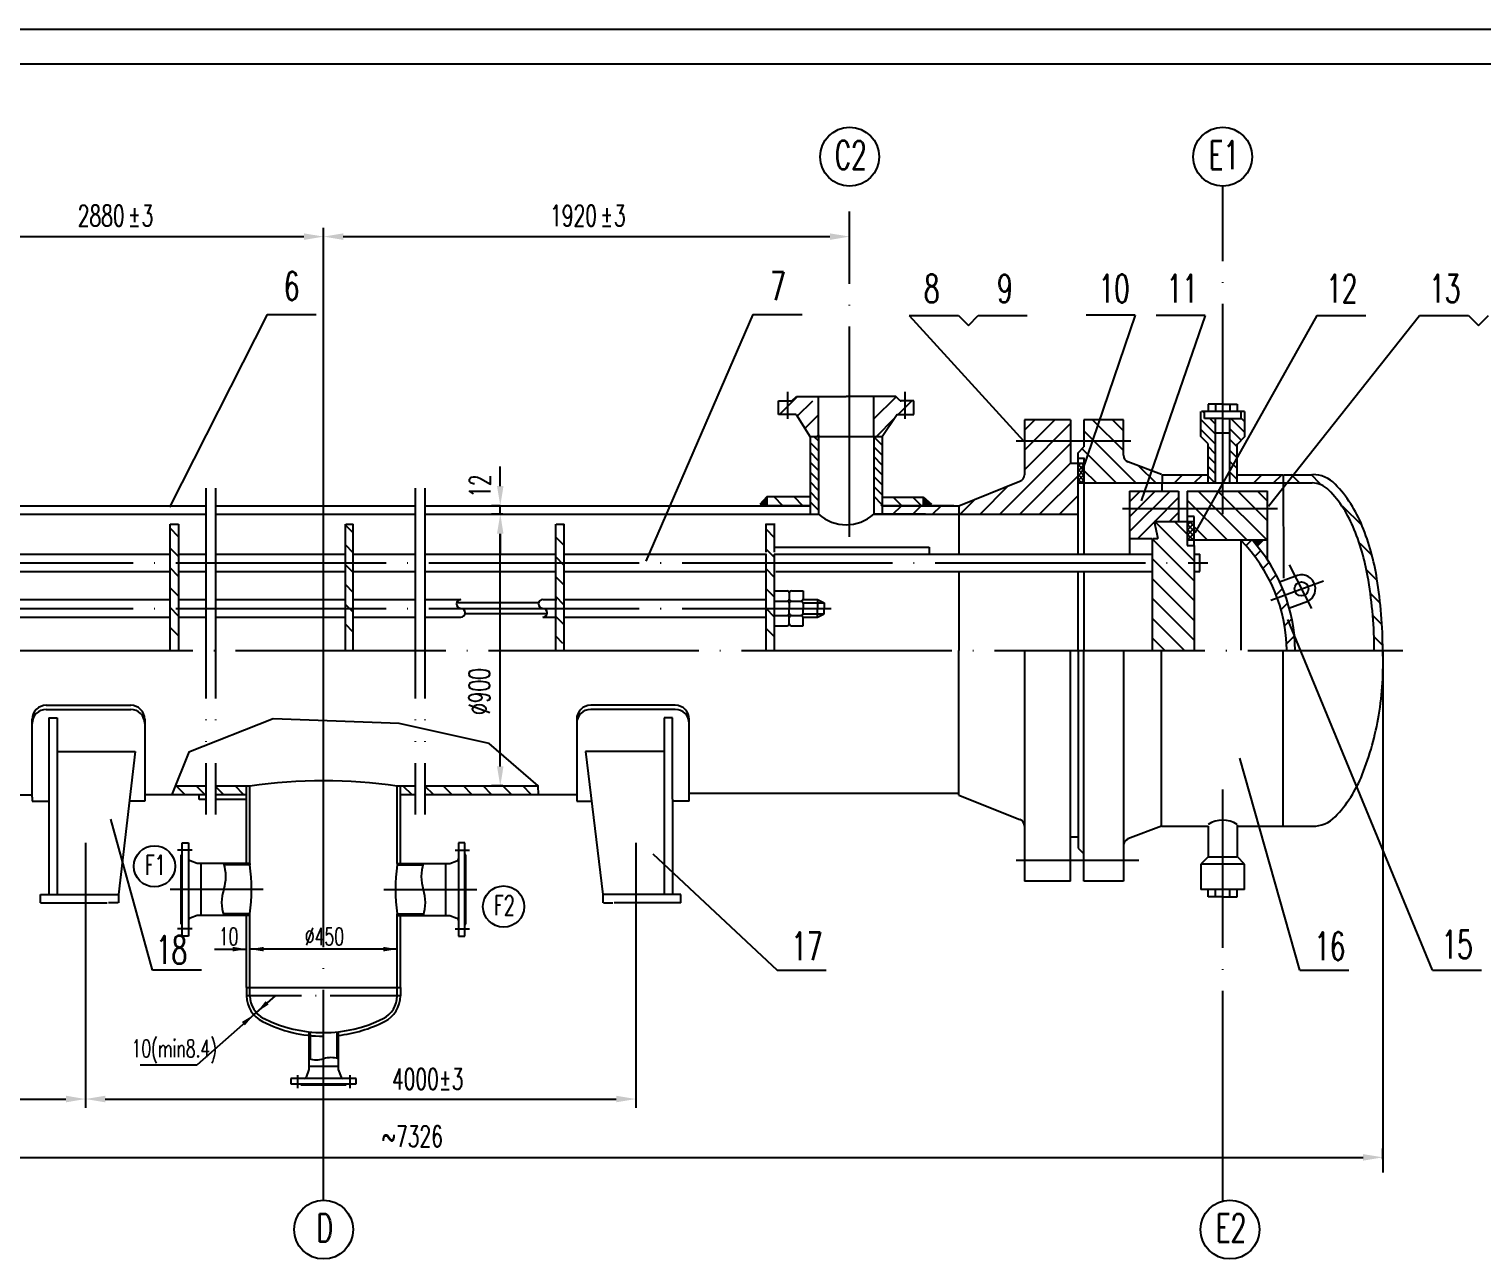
# Model space of a CAD drawing. Extents: x -242 to 1965, y 40 to 1388.
# Drawn here: x 358.6 to 565.8, y 906.8 to 1082.2 of the extents above; entities that cross this region are included whole.
import ezdxf
from ezdxf.enums import TextEntityAlignment as Align

# ---------------------------------------------------------------- set-up
doc = ezdxf.new("R2010")
doc.units = 0
doc.header["$MEASUREMENT"] = 0
for name, pattern in [('DASHDOT-M', [36, 30, -3, 0, -3]), ('DASHDOT-S', [14, 10, -2, 0, -2]), ('DIVIDE-M', [39, 30, -3, 0, -3, 0, -3])]:
    doc.linetypes.add(name, pattern=pattern)
doc.layers.get('0').update_dxf_attribs({"linetype": 'CONTINUOUS'})
for name, color, linetype in [('CDR_DIM', 7, 'CONTINUOUS'), ('CDR_DWG1', 4, 'CONTINUOUS'), ('CDR_DWG2', 2, 'CONTINUOUS'), ('CDR_DWG3', 1, 'DASHDOT-M'), ('CDR_DWG4', 3, 'DIVIDE-M'), ('CDR_TEXT', 7, 'CONTINUOUS')]:
    doc.layers.add(name, color=color, linetype=linetype)
doc.styles.add('HZ', font='romans', dxfattribs={"width": 0.7, "bigfont": 'hz'})

# ---------------------------------------------------------------- blocks, each defined once
blk = doc.blocks.new('*X54')
for p, q in [((209.78, 208.83), (208.66, 209.95)), ((209.78, 206), (208.66, 207.12)), ((209.78, 203.17), (208.66, 204.29)), ((209.78, 200.34), (208.66, 201.46)), ((209.78, 197.51), (208.66, 198.64)), ((209.78, 194.69), (208.66, 195.81))]:
    blk.add_line(p, q)
blk = doc.blocks.new('*X55')
for p, q in [((184.86, 208.29), (183.66, 209.49)), ((184.86, 205.47), (183.66, 206.67)), ((184.86, 202.64), (183.66, 203.84)), ((184.86, 199.81), (183.66, 201.01)), ((184.86, 196.98), (183.66, 198.18)), ((184.86, 194.15), (183.66, 195.35))]:
    blk.add_line(p, q)
blk = doc.blocks.new('*X53')
for p, q in [((239.86, 209.86), (239.65, 210.07)), ((239.86, 207.03), (238.66, 208.23)), ((239.86, 204.21), (238.66, 205.41)), ((239.86, 201.38), (238.66, 202.58)), ((239.86, 198.55), (238.66, 199.75)), ((239.86, 195.72), (238.66, 196.92)), ((239.68, 193.07), (238.66, 194.09))]:
    blk.add_line(p, q)
blk = doc.blocks.new('*X52')
for p, q in [((269.86, 208.15), (268.66, 209.35)), ((269.86, 205.32), (268.66, 206.52)), ((269.86, 202.49), (268.66, 203.69)), ((269.86, 199.66), (268.66, 200.86)), ((269.86, 196.83), (268.66, 198.03)), ((269.86, 194.01), (268.66, 195.21))]:
    blk.add_line(p, q)
blk = doc.blocks.new('*X40')
for p, q in [((346.25, 236.4), (345.08, 237.58)), ((349.22, 236.27), (347.91, 237.58)), ((355.19, 230.3), (352.46, 233.02)), ((356.59, 226.07), (354.89, 227.77)), ((357.34, 222.49), (355.91, 223.91)), ((357.78, 219.22), (356.47, 220.53)), ((358.03, 216.14), (356.8, 217.37)), ((358.13, 213.21), (356.96, 214.38))]:
    blk.add_line(p, q)
blk = doc.blocks.new('*X48')
for p, q in [((337.12, 207.01), (337.89, 207.78)), ((338.39, 205.46), (339.25, 206.31)), ((339.54, 203.78), (340.41, 204.65)), ((340.55, 201.96), (341.45, 202.85)), ((341.42, 200), (342.34, 200.92)), ((342.12, 197.87), (343.09, 198.84)), ((342.64, 195.56), (343.67, 196.59)), ((342.92, 193.01), (344.04, 194.13))]:
    blk.add_line(p, q)
blk = doc.blocks.new('*X44')
for p, q in [((329.73, 204.85), (324.1, 210.47)), ((328.73, 208.68), (326.93, 210.47)), ((329.73, 202.02), (323.8, 207.95)), ((329.73, 199.19), (323.8, 205.12)), ((329.73, 196.36), (323.8, 202.29)), ((329.73, 193.53), (323.8, 199.46)), ((328.36, 192.07), (323.8, 196.64)), ((325.53, 192.07), (323.8, 193.81))]:
    blk.add_line(p, q)
blk = doc.blocks.new('*X39')
for p, q in [((326.91, 236.4), (328.08, 237.57)), ((329.74, 236.4), (330.91, 237.57)), ((338.23, 236.4), (339.39, 237.57)), ((341.05, 236.4), (342.22, 237.57))]:
    blk.add_line(p, q)
blk = doc.blocks.new('*X42')
for p, q in [((335.27, 207.78), (329.53, 213.53)), ((338.1, 207.78), (331.1, 214.78)), ((340.93, 207.78), (333.93, 214.78)), ((340.95, 210.6), (336.76, 214.78)), ((340.95, 213.43), (339.59, 214.78)), ((332.45, 207.78), (330.53, 209.7))]:
    blk.add_line(p, q)
blk = doc.blocks.new('*X49')
for p, q in [((305.51, 220.65), (309.84, 224.99)), ((305.51, 223.48), (307.01, 224.99)), ((305.51, 217.83), (312.11, 224.43)), ((302.02, 211.51), (312.11, 221.6)), ((304.85, 211.51), (312.11, 218.77)), ((307.68, 211.51), (313.17, 217)), ((296.36, 211.51), (298.5, 213.65)), ((299.19, 211.51), (303.21, 215.53)), ((310.51, 211.51), (313.17, 214.17))]:
    blk.add_line(p, q)
blk = doc.blocks.new('*X37')
for p, q in [((140.74, 221.35), (141.9, 222.51)), ((140.74, 219.93), (141.94, 221.13)), ((140.74, 218.52), (141.94, 219.72)), ((140.74, 217.11), (141.94, 218.31)), ((140.74, 215.69), (141.94, 216.89)), ((140.74, 214.28), (141.94, 215.48)), ((140.74, 212.86), (141.94, 214.06))]:
    blk.add_line(p, q)
blk = doc.blocks.new('*X38')
for p, q in [((149.84, 221.96), (150.39, 222.51)), ((149.84, 220.55), (151.04, 221.75)), ((149.84, 219.13), (151.04, 220.34)), ((149.84, 217.72), (151.04, 218.93)), ((149.84, 216.3), (151.04, 217.51)), ((149.84, 214.89), (151.04, 216.1)), ((149.84, 213.48), (151.04, 214.68)), ((149.84, 212.06), (151.04, 213.27))]:
    blk.add_line(p, q)
blk = doc.blocks.new('*X34')
for p, q in [((159.06, 238.25), (160.3, 239.5)), ((161.89, 238.25), (163.13, 239.5))]:
    blk.add_line(p, q)
blk = doc.blocks.new('*X33')
for p, q in [((142.09, 238.25), (143.33, 239.49)), ((144.92, 238.25), (146.15, 239.49)), ((147.75, 238.25), (147.88, 238.39))]:
    blk.add_line(p, q)
blk = doc.blocks.new('*X36')
for p, q in [((133.56, 211.51), (132.36, 212.71)), ((136.38, 211.51), (135.18, 212.71)), ((139.21, 211.51), (138.01, 212.71))]:
    blk.add_line(p, q)
blk = doc.blocks.new('*X35')
for p, q in [((88.87, 225.09), (85.69, 228.27)), ((102.35, 225.75), (99.78, 228.32)), ((85.38, 225.75), (83.45, 227.68)), ((99.8, 225.47), (97.59, 227.68)), ((88.61, 222.51), (85.86, 225.27)), ((98.72, 223.72), (96.77, 225.67)), ((97.1, 222.51), (96.77, 222.85))]:
    blk.add_line(p, q)
blk = doc.blocks.new('*X46')
for p, q in [((332.69, 225.93), (332.45, 226.17)), ((334.23, 222.97), (332.2, 225)), ((334.23, 224.38), (333.48, 225.14)), ((334.23, 221.55), (332.2, 223.59)), ((334.23, 220.14), (333.22, 221.15)), ((334.23, 218.73), (333.22, 219.74)), ((334.23, 217.31), (333.22, 218.32)), ((334.16, 215.97), (333.22, 216.91))]:
    blk.add_line(p, q)
blk = doc.blocks.new('*X45')
for p, q in [((319.63, 220.6), (315.24, 224.99)), ((319.63, 223.42), (318.07, 224.99)), ((321.43, 215.97), (314.01, 223.39)), ((318.61, 215.97), (313.74, 220.84)), ((315.78, 215.97), (314.01, 217.74)), ((324.26, 215.97), (321.86, 218.37))]:
    blk.add_line(p, q)
blk = doc.blocks.new('*X43')
for p, q in [((328.73, 209.93), (329.26, 210.47)), ((328.73, 209.22), (329.73, 210.22)), ((329.73, 209.09), (328.73, 210.09)), ((328.73, 208.52), (329.73, 209.52)), ((329.73, 208.38), (328.73, 209.38)), ((329.73, 209.8), (329.05, 210.47)), ((328.73, 207.81), (329.73, 208.81)), ((329.62, 207.78), (328.73, 208.68)), ((328.91, 207.78), (328.73, 207.97)), ((329.41, 207.78), (329.73, 208.1))]:
    blk.add_line(p, q)
blk = doc.blocks.new('*X41')
for p, q in [((313.17, 218.41), (313.47, 218.72)), ((314.01, 217.74), (313.17, 218.58)), ((313.17, 217.71), (314.01, 218.55)), ((314.01, 217.03), (313.17, 217.87)), ((313.17, 217), (314.01, 217.84)), ((314.01, 218.44), (313.73, 218.72)), ((314.01, 216.32), (313.17, 217.16)), ((313.17, 216.29), (314.01, 217.13)), ((313.66, 215.97), (313.17, 216.46)), ((313.55, 215.97), (314.01, 216.43))]:
    blk.add_line(p, q)
blk = doc.blocks.new('*X47')
for p, q in [((338.39, 223.19), (336.44, 225.14)), ((338.39, 224.75), (337.94, 225.2)), ((337.95, 222.08), (336.28, 223.75)), ((337.35, 221.12), (336.28, 222.19)), ((337.35, 219.57), (336.28, 220.64)), ((337.35, 218.01), (336.28, 219.08)), ((337.35, 216.46), (336.28, 217.53)), ((336.28, 215.97), (336.28, 215.97))]:
    blk.add_line(p, q)

msp = doc.modelspace()

# ---------------------------------------------------------------- linework, layer by layer
for p, q in [((187.41, 1082.22), (1028.41, 1082.22)), ((187.41, 1082.22), (1028.41, 1082.22)), ((400.59, 981.15), (400.59, 1053.86)), ((475.63, 1052.61), (475.63, 1053.86)), ((343.67, 1052.61), (397.79, 1052.61)), ((403.39, 1052.61), (472.83, 1052.61)), ((392.55, 1041.49), (378.62, 1014.02)), ((392.55, 1041.49), (399.55, 1041.49)), ((461.84, 1041.49), (446.55, 1006.31)), ((461.84, 1041.49), (468.84, 1041.49)), ((484.15, 1041.36), (500.42, 1023.49)), ((484.15, 1041.36), (491.15, 1041.36)), ((491.15, 1041.36), (492.57, 1039.95)), ((492.57, 1039.95), (493.98, 1041.36)), ((493.98, 1041.36), (500.98, 1041.36)), ((516.37, 1041.41), (508.76, 1019.05)), ((516.37, 1041.41), (509.37, 1041.41)), ((526.36, 1041.36), (517.2, 1014.89)), ((526.36, 1041.36), (519.36, 1041.36)), ((542.26, 1041.36), (524.89, 1010.33)), ((535.39, 1014.15), (556.93, 1041.36)), ((542.26, 1041.36), (549.26, 1041.36)), ((556.93, 1041.36), (563.93, 1041.36)), ((563.93, 1041.36), (565.34, 1039.95)), ((565.34, 1039.95), (566.75, 1041.36)), ((425.8, 1017.02), (425.8, 1019.82)), ((515.58, 1010.52), (521.34, 1016.29)), ((515.58, 1012.64), (519.22, 1016.29)), ((515.58, 1014.76), (517.1, 1016.29)), ((425.8, 1014.22), (424.55, 1014.22)), ((425.8, 1013.02), (425.8, 1014.22)), ((425.8, 1013.02), (425.8, 1014.22)), ((463.83, 1015.46), (462.83, 1014.38)), ((486.12, 1015.45), (487.29, 1014.38)), ((519.15, 1011.97), (522.55, 1015.37)), ((426.18, 1013.02), (424.55, 1013.02)), ((516.74, 1009.56), (519.11, 1011.93)), ((521.27, 1011.97), (522.55, 1013.25)), ((425.8, 977.03), (425.8, 1010.22)), ((425.8, 1010.22), (425.8, 1007.42)), ((558.79, 947.94), (538.14, 997.99)), ((551.69, 993.57), (551.69, 919.77)), ((539.87, 947.95), (531.32, 978.22)), ((380.82, 973.03), (379.66, 974.18)), ((383.64, 973.03), (382.44, 974.23)), ((386.33, 973.03), (385.18, 974.18)), ((389.16, 973.03), (387.96, 974.23)), ((413.16, 973.03), (412, 974.18)), ((416.25, 973.03), (415.09, 974.18)), ((418.9, 973.03), (417.74, 974.18)), ((421.73, 973.03), (420.53, 974.23)), ((424.55, 973.03), (423.35, 974.23)), ((427.38, 973.03), (426.18, 974.23)), ((430.21, 973.03), (429.01, 974.23)), ((376.17, 947.95), (370.23, 969.48)), ((366.64, 966.1), (366.64, 930.34)), ((445.14, 966.1), (445.14, 930.34)), ((447.58, 964.54), (465.29, 947.95)), ((385.03, 950.95), (389.6, 950.95)), ((411.09, 950.95), (390.09, 950.95)), ((383.17, 947.95), (376.17, 947.95)), ((465.29, 947.95), (472.29, 947.95)), ((539.87, 947.95), (546.87, 947.95)), ((558.79, 947.94), (565.79, 947.94)), ((343.74, 929.57), (363.84, 929.57)), ((366.64, 930.34), (366.64, 928.32)), ((369.44, 929.57), (442.34, 929.57)), ((445.14, 930.34), (445.14, 928.32)), ((551.69, 921.01), (551.69, 922.5)), ((255.28, 921.25), (548.89, 921.25)), ((551.69, 919.71), (551.69, 919.11))]:
    msp.add_line(p, q)
msp.add_lwpolyline([(431.26, 973.03), (431.2, 974.23), (424.2, 980.27), (411.39, 983.14), (393.4, 983.8), (381.37, 979.05), (378.94, 973)])
for points in [[(397.79, 1053.07), (397.79, 1052.14), (400.59, 1052.61)], [(403.39, 1053.07), (403.39, 1052.14), (400.59, 1052.61)], [(472.83, 1053.07), (472.83, 1052.14), (475.63, 1052.61)], [(425.33, 1017.02), (426.26, 1017.02), (425.8, 1014.22)], [(463.79, 1014.25), (463.79, 1015.39), (462.8, 1014.3)], [(486.12, 1014.22), (486.12, 1015.47), (487.41, 1014.22)], [(425.33, 1010.22), (426.26, 1010.22), (425.8, 1013.02)], [(425.33, 1010.22), (426.26, 1010.22), (425.8, 1013.02)], [(533.1, 1009.31), (534.8, 1009.31), (533.92, 1008.43)], [(425.33, 977.03), (426.26, 977.03), (425.8, 974.23)], [(387.64, 951.28), (387.64, 950.63), (389.6, 950.95)], [(392.05, 951.28), (392.05, 950.63), (390.09, 950.95)], [(409.13, 951.28), (409.13, 950.63), (411.09, 950.95)], [(392.32, 943.54), (392.76, 943.06), (391.09, 941.98)], [(388.94, 940.57), (389.36, 940.07), (390.64, 941.59)], [(363.84, 930.04), (363.84, 929.1), (366.64, 929.57)], [(369.44, 930.04), (369.44, 929.1), (366.64, 929.57)], [(442.34, 930.04), (442.34, 929.1), (445.14, 929.57)], [(548.89, 921.71), (548.89, 920.78), (551.69, 921.25)]]:
    msp.add_solid(points)
at = {"layer": 'CDR_DIM'}
for p, q in [((390.64, 941.59), (393.71, 944.3)), ((390.64, 941.59), (382.55, 934.46)), ((374.43, 934.46), (382.55, 934.46))]:
    msp.add_line(p, q, dxfattribs=at)
at = {"layer": 'CDR_DWG1'}
for p, q in [((1023.41, 1077.22), (212.41, 1077.22)), ((465.48, 1029.18), (467.41, 1029.18)), ((465.48, 1027.25), (465.48, 1029.18)), ((467.41, 1029.18), (468.05, 1029.82)), ((468.05, 1029.82), (469.19, 1029.82)), ((469.19, 1029.82), (471.02, 1029.82)), ((471.02, 1029.82), (475.14, 1029.82)), ((471.19, 1024.02), (471.19, 1029.82)), ((479.23, 1029.82), (475.14, 1029.82)), ((479.09, 1024.02), (479.09, 1029.82)), ((481.09, 1029.82), (479.23, 1029.82)), ((482.22, 1029.82), (481.09, 1029.82)), ((482.86, 1029.18), (482.22, 1029.82)), ((484.79, 1029.18), (482.86, 1029.18)), ((482.86, 1029.18), (482.97, 1029.18)), ((484.79, 1027.25), (484.79, 1029.18)), ((527.32, 1028.7), (526.8, 1028.7)), ((526.8, 1028.7), (526.8, 1027.67)), ((528.86, 1028.7), (527.32, 1028.7)), ((527.83, 1028.7), (527.83, 1027.67)), ((528.86, 1028.7), (530.41, 1028.7)), ((529.89, 1028.7), (529.89, 1027.67)), ((530.41, 1028.7), (530.92, 1028.7)), ((530.92, 1028.7), (530.92, 1027.67)), ((468, 1027.25), (465.48, 1027.25)), ((468, 1027.25), (469.99, 1024.02)), ((482.42, 1027.25), (480.29, 1024.04)), ((482.42, 1027.25), (484.79, 1027.25)), ((500.56, 1026.49), (500.56, 1018.63)), ((507.16, 1026.49), (500.56, 1026.49)), ((507.16, 1026.49), (507.16, 1020.22)), ((509.06, 1026.49), (509.06, 1022.61)), ((514.68, 1026.49), (509.06, 1026.49)), ((514.68, 1021.41), (514.68, 1026.49)), ((525.75, 1024.07), (525.75, 1027.67)), ((526.24, 1027.67), (525.84, 1027.67)), ((531.48, 1027.67), (526.24, 1027.67)), ((526.24, 1026.64), (526.24, 1027.67)), ((527.32, 1026.64), (526.24, 1026.64)), ((527.8, 1026.64), (527.32, 1026.64)), ((527.78, 1026.57), (527.78, 1017.47)), ((528.86, 1026.64), (527.8, 1026.64)), ((528.86, 1026.64), (529.9, 1026.64)), ((529.83, 1026.58), (529.83, 1017.47)), ((529.9, 1026.64), (530.46, 1026.64)), ((530.46, 1026.64), (531.48, 1026.64)), ((531.48, 1026.64), (531.48, 1027.67)), ((531.94, 1027.67), (531.48, 1027.67)), ((531.94, 1027.67), (531.94, 1024.05)), ((469.99, 1024.02), (469.99, 1013.02)), ((471.19, 1024.02), (469.99, 1024.02)), ((471.19, 1024.35), (471.19, 1013.02)), ((479.09, 1024.02), (471.19, 1024.02)), ((479.09, 1024.02), (479.09, 1013.02)), ((480.19, 1024.02), (479.09, 1024.02)), ((480.29, 1024.04), (480.29, 1013.02)), ((526.77, 1023.03), (525.75, 1024.07)), ((527.78, 1024.63), (529.83, 1024.63)), ((531.94, 1024.05), (530.98, 1023.02)), ((508.22, 1021.77), (509.06, 1022.61)), ((526.77, 1017.47), (526.77, 1023.03)), ((530.9, 1017.47), (530.9, 1023.03)), ((508.33, 1020.22), (507.16, 1020.22)), ((508.22, 1021.02), (508.22, 1021.77)), ((508.22, 1020.22), (508.22, 1021.02)), ((508.22, 1017.47), (508.22, 1020.22)), ((508.25, 1020.98), (509.15, 1020.98)), ((509.14, 1020.22), (508.33, 1020.22)), ((509.06, 1020.98), (509.06, 1020.29)), ((509.06, 1020.22), (509.06, 1017.47)), ((520.11, 1018.66), (515.33, 1020.47)), ((491.2, 1014.22), (499.93, 1017.7)), ((520.21, 1018.64), (520.18, 1016.29)), ((520.21, 1018.64), (526.77, 1018.64)), ((530.9, 1018.64), (537.49, 1018.64)), ((537.49, 1018.64), (537.54, 1003.87)), ((537.57, 1018.64), (541.69, 1018.64)), ((508.09, 1017.47), (509.15, 1017.47)), ((508.22, 1014.94), (508.22, 1017.47)), ((509.06, 1017.47), (509.06, 1007.32)), ((509.15, 1017.47), (520.21, 1017.47)), ((515.58, 1016.29), (522.57, 1016.29)), ((515.58, 1016.29), (515.58, 1010.05)), ((520.21, 1017.47), (526.79, 1017.47)), ((522.55, 1016.29), (522.55, 1011.98)), ((523.78, 1016.29), (535.19, 1016.29)), ((523.78, 1016.29), (523.78, 1012.29)), ((526.79, 1017.47), (527.8, 1017.47)), ((527.8, 1017.47), (529.5, 1017.47)), ((529.5, 1017.47), (530.94, 1017.47)), ((530.94, 1017.47), (537.49, 1017.47)), ((535.19, 1016.35), (535.19, 1006.56)), ((537.49, 1017.47), (541.61, 1017.47)), ((346.09, 1014.22), (365.43, 1014.22)), ((365.43, 1014.22), (383.81, 1014.22)), ((385.18, 1014.22), (413.66, 1014.22)), ((415.03, 1014.22), (460.68, 1014.22)), ((460.68, 1014.22), (469.99, 1014.22)), ((469.99, 1014.22), (463.82, 1014.22)), ((469.99, 1015.46), (463.83, 1015.46)), ((463.83, 1015.46), (463.83, 1014.23)), ((480.29, 1015.45), (486.12, 1015.45)), ((480.29, 1014.22), (491.2, 1014.22)), ((485.6, 1014.22), (480.29, 1014.22)), ((485.98, 1014.22), (480.29, 1014.22)), ((486.12, 1015.45), (486.12, 1014.22)), ((490.48, 1014.22), (487.19, 1014.22)), ((491.2, 1014.22), (491.2, 1013.02)), ((508.22, 1013.22), (508.22, 1014.94)), ((344.89, 1013.02), (367.17, 1013.02)), ((367.17, 1013.02), (383.81, 1013.02)), ((378.71, 993.57), (378.71, 1011.57)), ((378.71, 1011.57), (379.91, 1011.57)), ((379.91, 1011.57), (379.91, 993.57)), ((385.18, 1013.02), (413.66, 1013.02)), ((403.71, 993.57), (403.71, 1011.57)), ((403.75, 1011.57), (403.87, 1011.57)), ((403.87, 1011.57), (404.83, 1011.57)), ((404.83, 993.57), (404.83, 1011.57)), ((415.03, 1013.02), (461.44, 1013.02)), ((433.71, 993.57), (433.71, 1011.57)), ((433.75, 1011.57), (434.91, 1011.57)), ((434.91, 993.57), (434.91, 1011.57)), ((461.44, 1013.02), (471.19, 1013.02)), ((463.65, 1011.57), (464.91, 1011.57)), ((463.71, 1007.57), (463.71, 1011.57)), ((464.91, 1007.57), (464.91, 1011.66)), ((486.46, 1013.02), (479.09, 1013.02)), ((479.09, 1013.02), (489.2, 1013.02)), ((489.02, 1013.02), (508.22, 1013.02)), ((491.2, 1013.02), (491.2, 1007.32)), ((508.22, 1007.32), (508.22, 1013.22)), ((519.1, 1011.97), (522.6, 1011.97)), ((519.1, 1011.97), (519.58, 1009.56)), ((522.6, 1011.97), (523.78, 1011.97)), ((524.78, 1012.67), (523.78, 1012.67)), ((523.78, 1012.49), (523.78, 1011.97)), ((523.78, 1011.97), (523.78, 1009.28)), ((523.85, 1011.97), (524.78, 1011.97)), ((524.78, 1012), (524.78, 1012.67)), ((524.78, 1009.32), (524.78, 1012)), ((515.58, 1010.05), (515.58, 1007.32)), ((515.58, 1009.56), (518.75, 1009.56)), ((518.85, 1007.57), (518.85, 1009.56)), ((518.91, 1009.56), (519.58, 1009.56)), ((349.91, 1007.32), (373.85, 1007.32)), ((373.85, 1007.32), (378.71, 1007.32)), ((379.91, 1007.32), (383.81, 1007.32)), ((385.18, 1007.32), (403.71, 1007.32)), ((404.83, 1007.32), (413.66, 1007.32)), ((415.03, 1007.32), (433.71, 1007.32)), ((434.91, 1007.32), (463.78, 1007.32)), ((463.71, 993.57), (463.71, 1007.32)), ((464.85, 1007.32), (518.85, 1007.32)), ((464.91, 1008.32), (486.96, 1008.32)), ((464.91, 993.57), (464.91, 1007.32)), ((486.96, 1008.32), (486.96, 1007.32)), ((518.85, 993.45), (518.85, 1007.68)), ((524.79, 1009.29), (523.78, 1009.29)), ((523.78, 1009.28), (523.78, 1008.56)), ((523.78, 1008.56), (524.78, 1008.56)), ((524.78, 1008.44), (524.78, 1009.32)), ((524.78, 1008.56), (524.78, 1007.57)), ((524.78, 1007.68), (524.78, 993.45)), ((524.78, 1007.32), (525.58, 1007.32)), ((531.66, 1009.29), (524.79, 1009.29)), ((525.58, 1004.82), (525.58, 1007.32)), ((531.44, 1009.29), (531.44, 993.61)), ((533.39, 1009.29), (531.66, 1009.29)), ((535.19, 1009.29), (533.39, 1009.29)), ((349.91, 1004.82), (373.85, 1004.82)), ((373.85, 1004.82), (378.71, 1004.82)), ((379.91, 1004.82), (383.81, 1004.82)), ((385.18, 1004.82), (403.75, 1004.82)), ((404.83, 1004.82), (413.66, 1004.82)), ((415.03, 1004.82), (433.73, 1004.82)), ((434.91, 1004.82), (463.78, 1004.82)), ((465.12, 1004.82), (518.85, 1004.82)), ((491.2, 1004.82), (491.2, 993.57)), ((508.22, 993.57), (508.22, 1004.82)), ((509.06, 1004.82), (509.06, 993.57)), ((524.78, 1004.82), (525.58, 1004.82)), ((539.16, 1004.14), (536.95, 1003.33)), ((464.99, 1002.07), (466.72, 1002.07)), ((467.02, 1001.77), (467.02, 1000.89)), ((467.32, 1002.07), (468.99, 1002.07)), ((468.99, 1002.07), (468.99, 1000.89)), ((349.91, 1000.82), (373.71, 1000.82)), ((373.71, 1000.82), (378.71, 1000.82)), ((379.91, 1000.82), (383.81, 1000.82)), ((385.18, 1000.82), (403.81, 1000.82)), ((404.83, 1000.82), (413.66, 1000.82)), ((415.03, 1000.82), (420.18, 1000.82)), ((431.35, 1000.35), (419.59, 1000.35)), ((431.86, 1000.82), (433.88, 1000.82)), ((435.02, 1000.82), (463.71, 1000.82)), ((464.99, 1000.59), (466.72, 1000.59)), ((467.02, 1000.29), (467.02, 999.57)), ((467.02, 998.86), (467.02, 999.57)), ((467.32, 1000.59), (468.69, 1000.59)), ((468.98, 1000.37), (471.99, 1000.37)), ((468.99, 1000.29), (468.99, 999.58)), ((468.99, 998.86), (468.99, 999.56)), ((469.06, 1000.82), (471.06, 1000.82)), ((471.06, 1000.82), (471.06, 999.57)), ((471.06, 1000.82), (471.99, 1000.37)), ((471.06, 998.33), (471.06, 999.57)), ((471.99, 1000.37), (471.99, 999.57)), ((471.99, 998.77), (471.99, 999.57)), ((524.78, 1000.69), (524.78, 1000.19)), ((540.99, 1000.54), (538.31, 999.57)), ((349.91, 998.32), (373.71, 998.32)), ((373.71, 998.32), (378.71, 998.32)), ((379.91, 998.32), (383.85, 998.32)), ((385.19, 998.32), (403.81, 998.32)), ((404.83, 998.32), (413.66, 998.32)), ((415.03, 998.32), (420.18, 998.32)), ((432.44, 998.79), (420.68, 998.79)), ((431.87, 998.32), (433.88, 998.32)), ((435.02, 998.32), (463.71, 998.32)), ((464.99, 998.56), (466.72, 998.56)), ((464.99, 997.08), (466.72, 997.08)), ((467.02, 997.38), (467.02, 998.26)), ((467.32, 998.56), (468.69, 998.56)), ((467.32, 997.08), (468.99, 997.08)), ((468.98, 998.77), (471.99, 998.77)), ((468.99, 997.08), (468.99, 998.26)), ((469.06, 998.33), (471.06, 998.33)), ((471.06, 998.33), (471.99, 998.77)), ((491.2, 972.93), (491.2, 993.57)), ((500.56, 993.57), (500.56, 960.65)), ((507.16, 960.65), (507.16, 993.57)), ((508.22, 993.57), (508.22, 966.93)), ((509.06, 960.65), (509.06, 993.57)), ((514.68, 993.57), (514.68, 960.65)), ((520.11, 968.48), (520.11, 993.57)), ((537.49, 968.48), (537.49, 993.57)), ((361.02, 985.75), (373.08, 985.75)), ((361.02, 985.15), (373.08, 985.15)), ((450.75, 985.75), (438.7, 985.75)), ((450.75, 985.15), (438.7, 985.15)), ((359.02, 972.64), (359.02, 983.75)), ((361.41, 983.96), (361.41, 958.74)), ((361.41, 983.96), (362.61, 983.96)), ((362.61, 983.96), (362.61, 958.74)), ((375.08, 983.75), (375.08, 972.05)), ((436.7, 983.75), (436.7, 972.05)), ((449.17, 983.96), (449.17, 958.74)), ((450.37, 983.96), (449.17, 983.96)), ((450.37, 972.33), (450.37, 983.96)), ((452.75, 972.05), (452.75, 983.75)), ((362.61, 979.17), (373.71, 979.17)), ((373.71, 979.17), (371.32, 958.74)), ((437.97, 979.17), (440.45, 958.74)), ((449.17, 979.17), (437.97, 979.17)), ((379.43, 974.23), (383.81, 974.23)), ((385.18, 974.23), (390.09, 974.23)), ((389.62, 963.18), (389.62, 974.23)), ((390.09, 962.97), (390.09, 974.23)), ((411.09, 963.18), (411.09, 974.23)), ((411.09, 974.23), (413.66, 974.23)), ((411.55, 963.18), (411.55, 974.23)), ((415.03, 974.23), (431.2, 974.23)), ((426.18, 974.23), (424.55, 974.23)), ((325.39, 972.97), (359.02, 972.97)), ((359.02, 972.64), (359.02, 972.05)), ((359.02, 972.05), (361.41, 972.05)), ((375.08, 972.05), (372.88, 972.05)), ((375.08, 973), (383.81, 973)), ((382.85, 972.3), (382.85, 973)), ((383.81, 972.3), (382.85, 972.3)), ((385.18, 973), (389.62, 973)), ((389.62, 972.3), (385.18, 972.3)), ((411.55, 973), (413.66, 973)), ((415.03, 973.03), (431.2, 973.03)), ((415.03, 973), (418.32, 973)), ((427.77, 973.03), (436.7, 973.03)), ((436.7, 972.05), (438.84, 972.05)), ((450.37, 972.33), (450.37, 958.74)), ((452.75, 972.05), (450.37, 972.05)), ((452.75, 973.21), (491.2, 973.21)), ((491.2, 972.93), (499.93, 969.45)), ((520.11, 968.48), (515.33, 966.67)), ((520.11, 968.48), (526.78, 968.48)), ((526.78, 968.48), (526.78, 964.11)), ((530.91, 968.71), (530.91, 964.11)), ((530.91, 968.48), (537.49, 968.48)), ((537.49, 968.48), (541.69, 968.48)), ((380.43, 966.12), (381.31, 966.12)), ((380.43, 952.82), (380.43, 966.12)), ((381.31, 966.12), (381.31, 952.82)), ((420.75, 966.12), (419.86, 966.12)), ((419.86, 966.12), (419.86, 952.82)), ((420.75, 952.82), (420.75, 966.12)), ((508.33, 966.92), (507.16, 966.92)), ((508.22, 967.08), (508.22, 965.37)), ((380.29, 964.41), (380.43, 964.41)), ((380.29, 954.52), (380.29, 964.41)), ((420.89, 964.41), (420.75, 964.41)), ((420.89, 954.52), (420.89, 964.41)), ((508.22, 965.37), (509.06, 964.53)), ((514.68, 965.73), (514.68, 960.65)), ((526.77, 964.11), (525.75, 963.08)), ((526.76, 964.11), (530.88, 964.11)), ((531.94, 963.1), (530.98, 964.12)), ((382.57, 963.18), (381.55, 963.57)), ((383.13, 963.18), (382.57, 963.18)), ((390.09, 963.18), (383.13, 963.18)), ((383.13, 955.76), (383.13, 963.18)), ((390.09, 962.97), (386.35, 962.97)), ((390.09, 963.18), (390.09, 962.97)), ((411.09, 963.18), (418.04, 963.18)), ((411.09, 963.18), (411.09, 962.97)), ((411.09, 962.97), (414.82, 962.97)), ((418.04, 955.76), (418.04, 963.18)), ((418.04, 963.18), (418.6, 963.18)), ((418.6, 963.18), (419.62, 963.57)), ((531.93, 963.08), (525.75, 963.08)), ((525.75, 963.08), (525.75, 959.47)), ((531.94, 959.47), (531.94, 963.1)), ((507.16, 960.65), (500.56, 960.65)), ((507.16, 960.65), (501.53, 960.65)), ((514.68, 960.65), (509.06, 960.65)), ((360.21, 958.74), (371.32, 958.74)), ((360.21, 957.54), (360.21, 958.74)), ((360.21, 957.54), (369.74, 957.54)), ((371.27, 957.55), (369.92, 957.55)), ((371.32, 958.74), (371.32, 957.54)), ((440.45, 958.74), (440.45, 957.54)), ((451.56, 958.74), (440.45, 958.74)), ((440.5, 957.55), (441.86, 957.55)), ((451.56, 957.54), (442.03, 957.54)), ((451.56, 957.54), (451.56, 958.74)), ((531.94, 959.47), (525.75, 959.47)), ((526.8, 958.44), (526.8, 959.47)), ((527.32, 958.44), (526.8, 958.44)), ((528.86, 958.44), (527.32, 958.44)), ((527.82, 958.44), (527.82, 959.46)), ((528.86, 958.44), (530.41, 958.44)), ((529.88, 958.44), (529.88, 959.47)), ((530.41, 958.44), (530.92, 958.44)), ((530.92, 958.44), (530.92, 959.47)), ((382.57, 955.76), (381.55, 955.36)), ((383.13, 955.76), (382.57, 955.76)), ((390.09, 955.76), (383.13, 955.76)), ((390.09, 955.97), (386.35, 955.97)), ((389.62, 945.47), (389.62, 955.76)), ((390.09, 945.47), (390.09, 955.97)), ((390.09, 955.76), (390.09, 955.97)), ((411.09, 955.97), (414.82, 955.97)), ((411.09, 955.76), (411.09, 955.97)), ((411.09, 955.76), (418.04, 955.76)), ((411.09, 945.47), (411.09, 955.76)), ((411.55, 945.47), (411.55, 955.76)), ((418.04, 955.76), (418.6, 955.76)), ((418.6, 955.76), (419.62, 955.36)), ((380.43, 954.52), (380.29, 954.52)), ((420.75, 954.52), (420.89, 954.52)), ((381.31, 952.82), (380.43, 952.82)), ((419.86, 952.82), (420.75, 952.82)), ((389.62, 945.47), (411.55, 945.47)), ((389.62, 945.47), (411.55, 945.47)), ((389.62, 945.47), (389.62, 944.3)), ((390.09, 944.3), (390.09, 945.47)), ((411.09, 944.3), (411.09, 945.47)), ((411.55, 945.47), (411.55, 944.3)), ((398.51, 939.16), (398.51, 934.24)), ((398.7, 939.14), (398.7, 935.32)), ((402.48, 939.14), (402.48, 935.32)), ((402.66, 939.16), (402.66, 934.24)), ((398.51, 933.78), (398.09, 932.69)), ((398.51, 934.24), (402.66, 934.24)), ((398.51, 934.24), (398.51, 933.78)), ((402.66, 934.24), (402.66, 933.78)), ((402.66, 933.78), (403.08, 932.69)), ((405.25, 932.52), (395.92, 932.52)), ((395.92, 932.52), (395.92, 931.72)), ((395.92, 931.72), (405.25, 931.72)), ((397.37, 931.72), (397.37, 931.58)), ((397.37, 931.58), (403.81, 931.58)), ((403.81, 931.58), (403.81, 931.72)), ((405.25, 931.72), (405.25, 932.52))]:
    msp.add_line(p, q, dxfattribs=at)
msp.add_circle((540.1, 1002.35), 1, dxfattribs=at)
for centre, radius, start, end in [((515.68, 1021.41), 1, 180, 249.2328), ((499.56, 1018.63), 1, 291.7461, 360), ((541.69, 1014.2), 4.46, 43.8975, 90), ((541.61, 1014.15), 3.31, 43.8975, 90), ((531.49, 1004.41), 17.36, 21.7308, 43.8975), ((531.56, 1004.46), 18.51, 21.7308, 43.8975), ((475.14, 1017.42), 5.92, 228.1229, 311.8771), ((515.04, 997.86), 35.07, 9.3746, 21.7308), ((515.12, 997.9), 36.22, 9.3746, 21.7308), ((515.24, 993.3), 22.76, 0.6795, 44.6233), ((515.24, 993.3), 23.96, 0.6455, 41.8558), ((540.07, 1002.34), 2.01, 296.8918, 116.8918), ((488.8, 993.53), 61.67, 0, 9.3746), ((488.87, 993.57), 62.81, 0, 9.3746), ((466.72, 1001.77), 0.3, 0, 90), ((467.32, 1001.77), 0.3, 90, 180), ((420.18, 1000.2), 0.625, 90, 270), ((420.18, 998.95), 0.625, 270, 90), ((431.86, 1000.2), 0.625, 90, 270), ((431.86, 998.95), 0.625, 270, 90), ((466.72, 1000.89), 0.3, 270, 0), ((466.72, 1000.29), 0.3, 0, 90), ((467.32, 1000.89), 0.3, 180, 270), ((467.32, 1000.29), 0.3, 90, 180), ((468.69, 1000.89), 0.3, 270, 0), ((468.69, 1000.29), 0.3, 0, 90), ((466.72, 998.86), 0.3, 270, 0), ((466.72, 998.26), 0.3, 0, 90), ((466.72, 997.38), 0.3, 270, 0), ((467.32, 998.86), 0.3, 180, 270), ((467.32, 998.26), 0.3, 90, 180), ((467.32, 997.38), 0.3, 180, 270), ((468.69, 998.86), 0.3, 270, 0), ((468.69, 998.26), 0.3, 0, 90), ((506.92, 991.65), 44.81, 350.6254, 2.4561), ((361.02, 983.75), 2, 90, 180), ((361.02, 983.15), 2, 90, 180), ((373.08, 983.75), 2, 0, 90), ((373.08, 983.15), 2, 0, 90), ((438.7, 983.75), 2, 90, 180), ((438.7, 983.15), 2, 90, 180), ((450.75, 983.75), 2, 0, 90), ((450.75, 983.15), 2, 0, 90), ((510.58, 991.05), 41.09, 338.2692, 350.6254), ((400.59, 900.3), 74.67, 81.916, 98.084), ((531.56, 982.68), 18.51, 316.1025, 338.2692), ((499.56, 968.52), 1, 0, 68.2539), ((528.85, 965.79), 3.58, 54.7498, 125.2502), ((541.69, 972.94), 4.46, 270, 316.1025), ((515.68, 965.73), 1, 110.7672, 180), ((381.69, 963.92), 0.373, 180, 248.7495), ((419.49, 963.92), 0.373, 291.2505, 0), ((365.6, 959.47), 24.73, 351.8648, 8.1352), ((435.57, 959.47), 24.73, 171.8648, 188.1352), ((381.69, 955.01), 0.373, 111.2505, 180), ((419.49, 955.01), 0.373, 0, 68.7495), ((393.71, 944.3), 4.09, 180, 243.4349), ((393.71, 944.3), 3.63, 180, 243.4349), ((407.46, 944.3), 3.63, 296.5651, 360), ((407.46, 944.3), 4.09, 296.5651, 360), ((400.59, 958.04), 18.99, 243.4349, 296.565), ((400.59, 957.52), 18.99, 242.7289, 270), ((400.59, 957.52), 18.99, 276.2766, 297.2711), ((397.83, 932.8), 0.28, 270, 338.7495), ((403.35, 932.8), 0.28, 201.2505, 270)]:
    msp.add_arc(centre, radius, start, end, dxfattribs=at)
at = {"layer": 'CDR_DWG2'}
for centre, radius in [((475.63, 1064), 4.2), ((528.86, 1064), 4.2), ((376.47, 962.77), 2.94), ((426.27, 957.03), 2.94), ((400.59, 910.95), 4.2), ((529.88, 910.95), 4.2)]:
    msp.add_circle(centre, radius, dxfattribs=at)
at = {"layer": 'CDR_DWG3', "linetype": 'DASHDOT-M'}
for p, q in [((528.86, 1013.01), (528.86, 1059.8)), ((475.63, 1009.77), (475.63, 1056.2)), ((466.77, 1030.47), (466.77, 1026.61)), ((483.5, 1030.47), (483.5, 1026.61)), ((499.37, 1023.49), (515.73, 1023.49)), ((514.57, 1013.83), (536.65, 1013.83)), ((307.33, 1006.07), (526.71, 1006.07)), ((538.34, 1005.76), (541.5, 999.54)), ((535.73, 1000.76), (543.23, 1003.49)), ((307.33, 999.57), (473.01, 999.57)), ((315.82, 993.57), (554.56, 993.57)), ((400.59, 915.15), (400.59, 981.15)), ((528.85, 915.02), (528.85, 973.75)), ((499.37, 963.65), (516.91, 963.65)), ((391.96, 959.47), (378.72, 959.47)), ((409.21, 959.47), (422.45, 959.47))]:
    msp.add_line(p, q, dxfattribs=at)
at = {"layer": 'CDR_DWG3', "linetype": 'DASHDOT-S'}
for p, q in [((381.83, 965.07), (379.77, 965.07)), ((419.35, 965.07), (421.4, 965.07)), ((381.83, 953.87), (379.77, 953.87)), ((419.35, 953.87), (421.4, 953.87)), ((411.55, 944.3), (389.62, 944.3)), ((396.85, 932.98), (396.85, 931.12)), ((404.32, 932.98), (404.32, 931.12))]:
    msp.add_line(p, q, dxfattribs=at)
at = {"layer": 'CDR_DWG4', "linetype": 'DIVIDE-M'}
for p, q in [((383.81, 1016.71), (383.81, 970.18)), ((385.18, 1016.71), (385.18, 970.18)), ((413.66, 1016.71), (413.66, 970.18)), ((415.03, 1016.71), (415.03, 970.18))]:
    msp.add_line(p, q, dxfattribs=at)
at = {"layer": 'CDR_TEXT'}
for centre, radius, start, end in [((380.71, 961.32), 5.94, 341.79, 18.21), ((420.46, 961.32), 5.94, 161.79, 198.21), ((391.99, 957.61), 5.94, 161.79, 198.21), ((409.18, 957.61), 5.94, 341.79, 18.21), ((399.55, 938.47), 3.32, 251.79, 288.21), ((401.63, 932.16), 3.32, 71.79, 108.21)]:
    msp.add_arc(centre, radius, start, end, dxfattribs=at)

# ---------------------------------------------------------------- block references
at = {"xscale": -1}
for name, p in [('*X35', (567.96, 801.5)), ('*X38', (621.03, 801.5)), ('*X37', (621.03, 801.5)), ('*X34', (628, 775.96)), ('*X33', (628, 775.96)), ('*X36', (621.03, 801.5))]:
    msp.add_blockref(name, p, dxfattribs=at)
for name, p in [('*X49', (195.05, 801.5)), ('*X45', (195.05, 801.5)), ('*X41', (195.05, 801.5)), ('*X39', (195.05, 781.07)), ('*X40', (193.55, 781.07)), ('*X42', (194.25, 801.5)), ('*X54', (195.05, 801.5)), ('*X53', (195.05, 801.5)), ('*X44', (195.05, 801.5)), ('*X43', (195.05, 801.5)), ('*X55', (195.05, 801.5)), ('*X52', (195.05, 801.5)), ('*X48', (195.05, 801.5))]:
    msp.add_blockref(name, p)
at = {"layer": 'CDR_DWG1'}
for name in ['*X46', '*X47']:
    msp.add_blockref(name, (193.55, 801.5), dxfattribs=at)

# ---------------------------------------------------------------- texts
at = {"style": 'HZ', "width": 0.65}
for s, height, p in [('2880', 3, (365.53, 1054.11)), ('3', 3, (374.63, 1054.11)), ('1920', 3, (432.91, 1054.11)), ('3', 3, (442.01, 1054.11)), ('%%p', 3, (372.68, 1054.11)), ('%%p', 3, (440.06, 1054.11)), ('10', 2.5, (385.65, 951.5)), ('%%c450', 2.5, (397.93, 951.5)), ('10(min8.4)', 2.5, (373.21, 935.53)), ('4000%%p3', 3, (410.34, 930.94)), ('~7326', 3, (408.91, 922.75))]:
    msp.add_text(s, height=height, dxfattribs=at).set_placement(p)
for s, p in [('12', (424.42, 1015.35)), ('%%c900', (424.3, 984.37))]:
    msp.add_text(s, height=3, rotation=90, dxfattribs=at).set_placement(p)
at = {"layer": 'CDR_DWG1', "style": 'HZ', "width": 0.65}
for s, p in [('6', (396.04, 1043.56)), ('7', (465.41, 1043.56)), ('8', (487.34, 1043.19)), ('9', (497.77, 1043.19)), ('10', (513.37, 1043.19)), ('11', (523.06, 1043.19)), ('12', (545.84, 1043.19)), ('13', (560.53, 1043.19)), ('17', (469.55, 949.39)), ('16', (544.13, 949.39)), ('15', (562.29, 949.62)), ('18', (378.91, 948.86))]:
    msp.add_text(s, height=4, dxfattribs=at).set_placement(p, align=Align.CENTER)
at = {"layer": 'CDR_DWG2', "style": 'HZ', "width": 0.65}
for s, height, p in [('C2', 4, (475.79, 1062.25)), ('E1', 4, (529.02, 1062.25)), ('F1', 2.8, (376.58, 961.54)), ('F2', 2.8, (426.38, 955.8)), ('D', 4, (400.75, 909.2)), ('E2', 4, (530.04, 909.2))]:
    msp.add_text(s, height=height, dxfattribs=at).set_placement(p, align=Align.CENTER)

doc.saveas('drawing.dxf')
